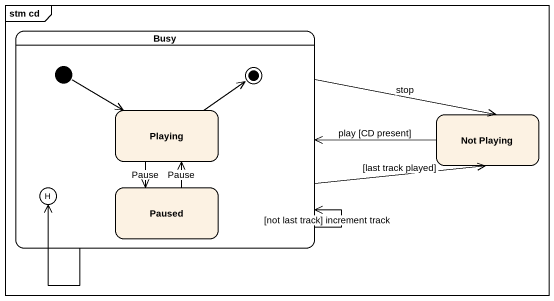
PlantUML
@startuml
mainframe stm cd
hide empty description
state Busy {
  state Playing
  state history1 <<history>>
  state Paused
  [*] -right-> Playing
  Playing -up-> [*]
}
state "Not Playing" as Not_Playing
Busy --> Busy : [not last track] increment track
Busy -right-> Not_Playing : [last track played]
Busy -right-> Not_Playing : stop
Busy -left-> history1
Playing --> Paused : Pause
Not_Playing -left-> Busy : play [CD present]
Paused -up-> Playing : Pause
@enduml
